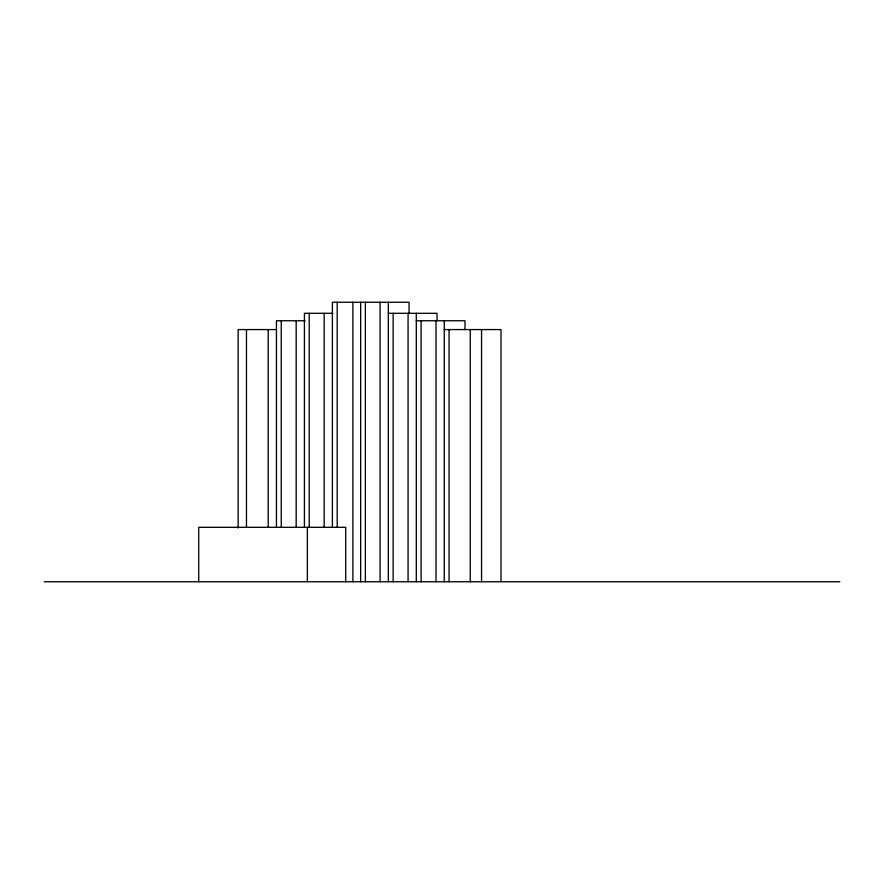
<?xml version="1.0" encoding="UTF-8"?>
<svg xmlns="http://www.w3.org/2000/svg" width="884" height="884" viewBox="0 0 884 884"><rect width="100%" height="100%" fill="white"/><g stroke="black" fill="none" stroke-linecap="round" stroke-linejoin="round"><path stroke-width="1.33" d="M332.837 313.301L304.416 313.301L304.416 527.317M388.33 313.301L437.039 313.301L437.039 320.748M305.102 320.748L276.449 320.748L276.449 527.317M416.298 320.748L465.006 320.748L465.006 329.577M276.449 329.577L238.15 329.577L238.15 528.013M444.265 329.577L500.996 329.577L500.996 581.749M44.2 581.749L839.8 581.749M481.559 329.577L481.559 581.749M470.233 329.577L470.233 581.749M449.072 329.577L449.072 581.749M444.265 320.748L444.265 581.749M436.033 320.748L436.033 581.749M421.104 320.748L421.104 581.749M416.298 313.301L416.298 581.749M409.071 313.301L409.071 302.251L332.384 302.251L332.384 527.317M408.077 313.301L408.077 581.749M393.148 313.301L393.148 581.749M388.33 302.251L388.33 581.749M380.098 302.251L380.098 581.749M365.357 302.251L365.357 581.749M360.661 302.251L360.661 581.749M352.882 302.251L352.882 581.749M345.71 581.749L345.71 527.317L198.734 527.317L198.734 581.749M337.202 302.251L337.202 527.317M324.163 313.301L324.163 527.317M309.223 313.301L309.223 527.317M307.378 527.317L307.378 581.749M296.173 320.748L296.173 527.317M281.256 320.748L281.256 527.317M268.206 329.577L268.206 527.317M246.47 329.577L246.47 527.317"/></g></svg>
